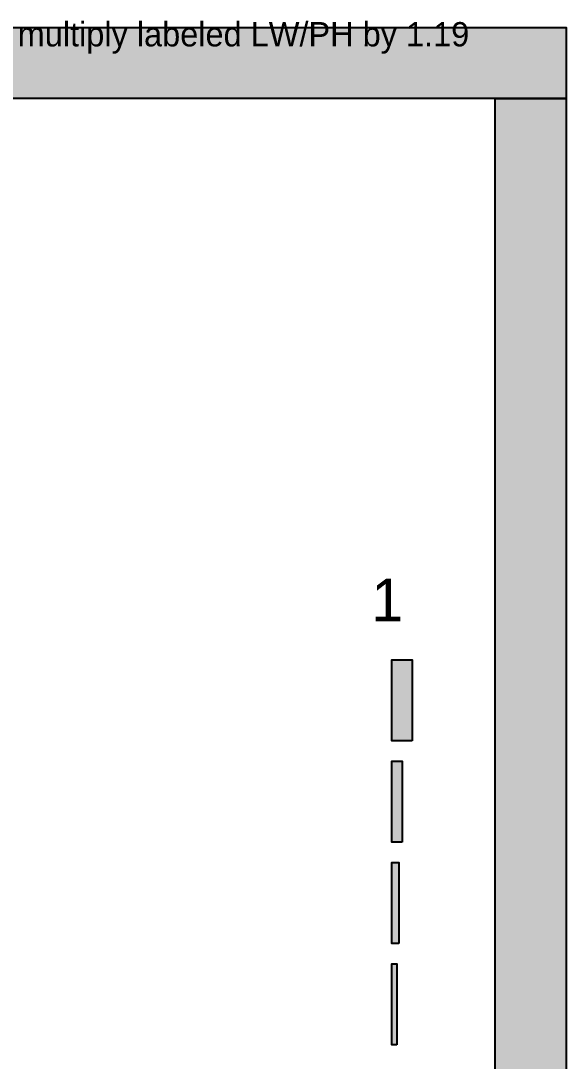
# Model space of a CAD drawing. Header units: millimetres. Extents: x 417 to 1260, y 223 to 953.
# Drawn here: x 1044.5 to 1260, y 541.8 to 952.7 of the extents above; entities that cross this region are included whole.
import ezdxf
from ezdxf.enums import TextEntityAlignment as Align

# ---------------------------------------------------------------- set-up
doc = ezdxf.new("R2010")
doc.units = ezdxf.units.MM
for name, color, linetype in [('CENTER', 7, 'Continuous'), ('FRAME', 7, 'Continuous'), ('LABELS', 7, 'Continuous'), ('NOTES', 7, 'Continuous')]:
    doc.layers.add(name, color=color, linetype=linetype)

msp = doc.modelspace()

# ---------------------------------------------------------------- hatches: boundary and pattern name
at = {"layer": 'CENTER', "true_color": 0x000000}
h = msp.add_hatch(color=7, dxfattribs=at)
h.dxf.hatch_style = 1
h.paths.add_polyline_path([(1199.12, 668.25), (1191.12, 668.25), (1191.12, 700.25), (1199.12, 700.25), (1199.12, 668.25)])
h = msp.add_hatch(color=7, dxfattribs=at)
h.dxf.hatch_style = 1
h.paths.add_polyline_path([(1195.12, 628.25), (1191.12, 628.25), (1191.12, 660.25), (1195.12, 660.25), (1195.12, 628.25)])
h = msp.add_hatch(color=7, dxfattribs=at)
h.dxf.hatch_style = 1
h.paths.add_polyline_path([(1193.8, 588.25), (1191.12, 588.25), (1191.12, 620.25), (1193.8, 620.25), (1193.8, 588.25)])
h = msp.add_hatch(color=7, dxfattribs=at)
h.dxf.hatch_style = 1
h.paths.add_polyline_path([(1193.12, 548.25), (1191.12, 548.25), (1191.12, 580.25), (1193.12, 580.25), (1193.12, 548.25)])
at = {"layer": 'FRAME', "true_color": 0x000000}
h = msp.add_hatch(color=7, dxfattribs=at)
h.dxf.hatch_style = 1
h.paths.add_polyline_path([(417.12, 949.97), (1259.97, 949.97), (1259.97, 921.97), (417.12, 921.97), (417.12, 949.97)])
h = msp.add_hatch(color=7, dxfattribs=at)
h.dxf.hatch_style = 1
h.paths.add_polyline_path([(1231.97, 921.97), (1259.97, 921.97), (1259.97, 250.93), (1231.97, 250.93), (1231.97, 921.97)])

# ---------------------------------------------------------------- linework, layer by layer
at = {"layer": 'CENTER', "color": 250}
for points in [[(1199.12, 668.25), (1191.12, 668.25), (1191.12, 700.25), (1199.12, 700.25), (1199.12, 668.25)], [(1195.12, 628.25), (1191.12, 628.25), (1191.12, 660.25), (1195.12, 660.25), (1195.12, 628.25)], [(1193.8, 588.25), (1191.12, 588.25), (1191.12, 620.25), (1193.8, 620.25), (1193.8, 588.25)], [(1193.12, 548.25), (1191.12, 548.25), (1191.12, 580.25), (1193.12, 580.25), (1193.12, 548.25)]]:
    msp.add_lwpolyline(points, close=True, dxfattribs=at)
at = {"layer": 'CENTER', "color": 250, "true_color": 0x000000}
for points in [[(1199.12, 668.25), (1199.12, 700.25), (1191.12, 700.25)], [(1191.12, 700.25), (1191.12, 668.25), (1199.12, 668.25)], [(1195.12, 628.25), (1195.12, 660.25), (1191.12, 660.25)], [(1191.12, 660.25), (1191.12, 628.25), (1195.12, 628.25)], [(1193.8, 588.25), (1193.8, 620.25), (1191.12, 620.25)], [(1191.12, 620.25), (1191.12, 588.25), (1193.8, 588.25)], [(1193.12, 548.25), (1193.12, 580.25), (1191.12, 580.25)], [(1191.12, 580.25), (1191.12, 548.25), (1193.12, 548.25)]]:
    msp.add_solid(points, dxfattribs=at)
at = {"layer": 'FRAME', "color": 250}
for points in [[(417.12, 949.97), (1259.97, 949.97), (1259.97, 921.97), (417.12, 921.97), (417.12, 949.97)], [(1231.97, 921.97), (1259.97, 921.97), (1259.97, 250.93), (1231.97, 250.93), (1231.97, 921.97)]]:
    msp.add_lwpolyline(points, close=True, dxfattribs=at)
at = {"layer": 'FRAME', "color": 250, "true_color": 0x000000}
for points in [[(417.12, 949.97), (417.12, 921.97), (1259.97, 921.97)], [(1259.97, 921.97), (1259.97, 949.97), (417.12, 949.97)], [(1231.97, 921.97), (1231.97, 250.93), (1259.97, 250.93)], [(1259.97, 250.93), (1259.97, 921.97), (1231.97, 921.97)]]:
    msp.add_solid(points, dxfattribs=at)

# ---------------------------------------------------------------- texts
at = {"layer": 'LABELS', "color": 250}
msp.add_text('1', height=16.93, dxfattribs=at).set_placement((1183.03, 715.43))
at = {"layer": 'NOTES', "color": 250}
msp.add_text('Region: CENTER   Aspect: 16:9   4X   Full PH=800 mm   Tile height=671 mm   If this tile fills the frame, multiply labeled LW/PH by 1.19', height=9.6, dxfattribs=at).set_placement((838.54, 947.37), align=Align.MIDDLE_CENTER)

doc.saveas('drawing.dxf')
